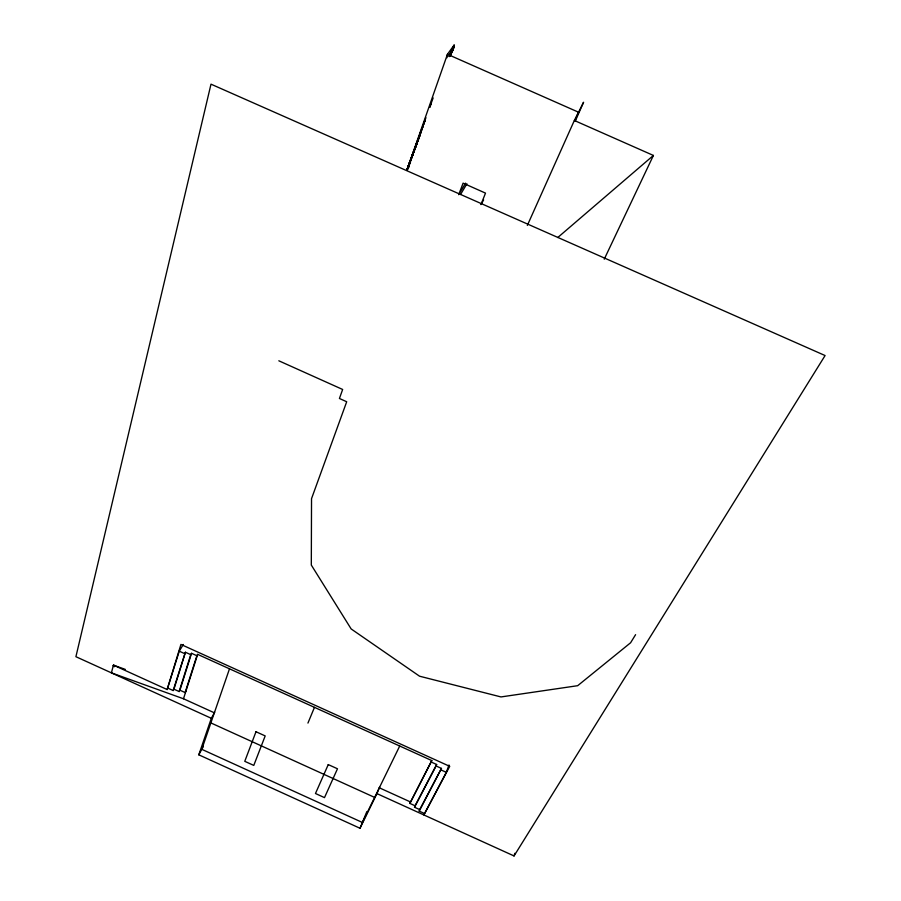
<?xml version="1.0" encoding="UTF-8"?>
<svg xmlns="http://www.w3.org/2000/svg" width="901" height="901" viewBox="0 0 901 901"><rect width="100%" height="100%" fill="white"/><g stroke="black" fill="none" stroke-linecap="round" stroke-linejoin="round"><path stroke-width="1.35" d="M446.964 57.777L447.448 54.274L454.127 45.05L449.408 55.231M125.295 669.398L113.436 665.129L111.409 672.856L183.489 698.771L214.348 712.804M379.603 787.136L376.945 793.612L514.043 855.95L514.854 853.27M113.436 665.129L167.147 689.547L180.921 644.429L449.734 766.346L423.864 814.943L446.31 772.326L449.002 764.983M167.147 689.547L179.265 651.175L183.297 644.474M167.946 688.184L173.15 690.549L185.403 652.245L190.742 654.655L179.141 691.551L173.949 689.197L185.403 652.245M179.93 690.2L191.541 653.304L196.869 655.725L185.122 692.565L179.93 690.2L179.141 691.551M183.489 698.771L197.657 654.374L431.816 760.579L409.865 803.399L415.079 805.776L414.516 807.24L419.742 809.616L419.19 811.091L424.405 813.457M376.945 793.612L360.017 828.267L198.794 754.813L211.33 718.3L214.697 712.173M229.496 668.812L201.779 749.317L362.405 822.478L399.717 746.017M425.948 117.671L406.858 170.12L416.87 143.901L406.88 170.12L447.448 54.274L578.521 112.208L574.703 121.196M450.275 55.986L454.318 46.683L453.53 46.762M429.766 107.174L433.144 97.905M419.652 136.085L406.869 170.12L425.024 120.407M429.8 107.32L431.32 103.131M419.652 136.051L406.869 170.12L425.058 120.554M415.62 146.604L406.869 170.131L423.245 125.768M417.084 142.685L421.465 130.927M406.869 170.12L420.508 133.449M419.19 811.091L441.467 768.407L436.084 765.963L436.636 764.487L431.252 762.043M409.865 803.399L431.816 760.579M410.608 161.673L406.914 170.21L412.872 154.747M406.903 170.143L413.345 153.474M360.017 828.267L366.853 811.632M307.939 723.086L314.46 707.353M575.334 120.982L583.578 102.241L574.342 120.486L527.344 225.419M409.685 163.858L406.937 170.176L408.874 166.539M449.419 55.029L454.127 45.05M604.244 259.184L653.405 155.445L574.342 120.486M415.079 805.776L436.636 764.487M414.516 807.24L436.084 765.963M419.742 809.616L441.467 768.407M449.092 56.414L454.318 46.683M198.794 754.813L203.412 746.321M483.6 199.932L480.965 204.595L485.504 193.118L463.091 183.151L458.688 194.684L465.558 183.162M406.982 170.39L408.772 167.282M185.122 692.565L185.91 691.202M449.194 56.617L453.282 49.634M196.869 655.725L197.657 654.374M173.15 690.549L173.949 689.197M190.742 654.655L191.541 653.304M460.524 194.526L466.909 183.759M635.588 634.664L630.599 642.762L577.676 685.695L500.99 696.935L419.539 676.2L351.153 628.943L311.307 565.062L311.532 498.658L346.694 401.745L339.429 398.479L342.65 389.469L278.826 360.794M449.678 56.11L450.962 54.037M514.043 855.95L825.091 355.546L210.992 84.165L75.909 656.705L211.33 718.3M557.775 237.515L653.405 155.445M179.265 651.175L184.604 653.597M440.916 769.882L446.31 772.326M379.321 787.801L410.428 801.935M210.868 722.917L374.636 797.408M113.278 665.749C115.114 668.598 115.362 664.285 113.289 665.715M255.985 731.736L244.768 761.322L253.778 765.411L265.187 735.914L255.985 731.736M328.257 764.589L315.474 793.511L324.495 797.622L337.481 768.778L328.257 764.589"/></g></svg>
